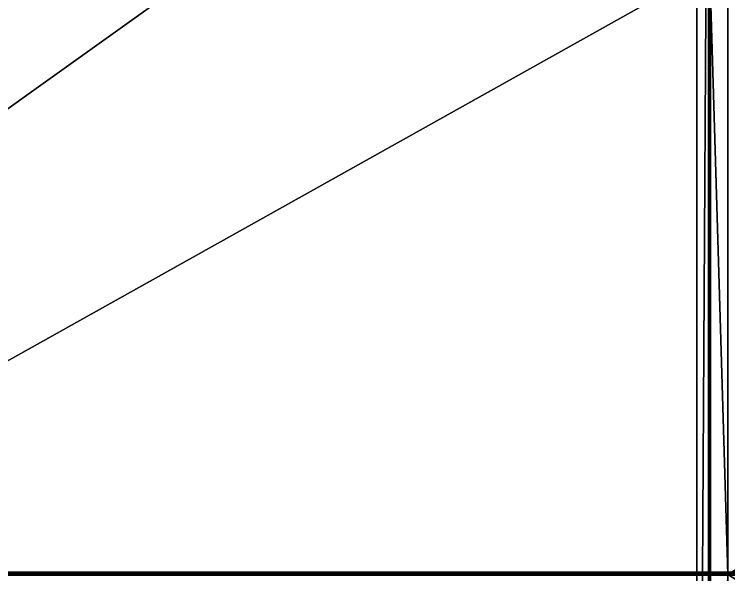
# Model space of a CAD drawing. Extents: x -2.99 to 2.93, y -1.11 to 1.11.
# Drawn here: x 0.831 to 1.538, y 0 to 0.554 of the extents above; entities that cross this region are included whole.
import ezdxf

# ---------------------------------------------------------------- set-up
doc = ezdxf.new("R2010")
doc.units = 0
doc.header["$MEASUREMENT"] = 0
doc.layers.get('0').update_dxf_attribs({"linetype": 'CONTINUOUS'})

msp = doc.modelspace()

# ---------------------------------------------------------------- linework, layer by layer
for points in [[(1.51971, 1.01383, 0.43063), (1.51779, 1.00484, 0.40855), (1.51779, -1.00484, 0.40855)], [(1.51971, 1.01383, 0.43063), (1.51779, -1.00484, 0.40855), (1.51971, -1.01383, 0.43063)], [(1.51779, 1.00484, 0.40855), (1.50624, 0.94859, 0.29176), (1.50624, -0.94859, 0.29176)], [(1.51779, 1.00484, 0.40855), (1.50624, -0.94859, 0.29176), (1.51779, -1.00484, 0.40855)], [(1.50624, 0.94859, 0.29176), (-1.17721, 0.97062, 0.34504), (-1.17721, -0.97062, 0.34504)], [(1.50624, 0.94859, 0.29176), (-1.17721, -0.97062, 0.34504), (1.50624, -0.94859, 0.29176)], [(1.51971, 0.57507, 0.43063), (1.5369, 0, 0.59795), (1.5369, 0.67006, 0.59795)], [(2.63227, 0.67006, 0.69637), (1.5369, 0.67006, 0.59795), (1.5369, 0, 0.59795)], [(2.63227, 0.67006, 0.69637), (1.5369, 0, 0.59795), (2.63227, 0, 0.69637)], [(1.51971, 0.57507, 0.43063), (1.51971, 0, 0.43063), (1.5369, 0, 0.59795)], [(2.15017, 0.00203, 1.33445), (0.45068, 0.00203, 1.88604), (0.45068, 0.00068, 1.88604)], [(2.15017, 0.00203, 1.33445), (0.45068, 0.00068, 1.88604), (2.15017, 0.00068, 1.33445)], [(2.15017, 0.00068, 1.33445), (0.45068, 0.00068, 1.88604), (0.45068, -0.00068, 1.88604)], [(2.15017, 0.00068, 1.33445), (0.45068, -0.00068, 1.88604), (2.15017, -0.00068, 1.33445)], [(1.51971, -0.57507, 0.43063), (1.5369, -0.67006, 0.59795), (1.5369, 0, 0.59795)], [(1.51971, -0.57507, 0.43063), (1.5369, 0, 0.59795), (1.51971, 0, 0.43063)], [(2.63227, -0.67006, 0.69637), (2.63227, 0, 0.69637), (1.5369, 0, 0.59795)], [(2.63227, -0.67006, 0.69637), (1.5369, 0, 0.59795), (1.5369, -0.67006, 0.59795)]]:
    msp.add_3dface(points)
at = {"color": 250}
for points in [[(2.14205, 0.94925, 1.33709), (0.45068, 0.76619, 1.88604), (0.45068, 0.00203, 1.88604)], [(2.14205, 0.94925, 1.33709), (0.45068, 0.00203, 1.88604), (2.15017, 0.00203, 1.33445)]]:
    msp.add_3dface(points, dxfattribs=at)

doc.saveas('drawing.dxf')
